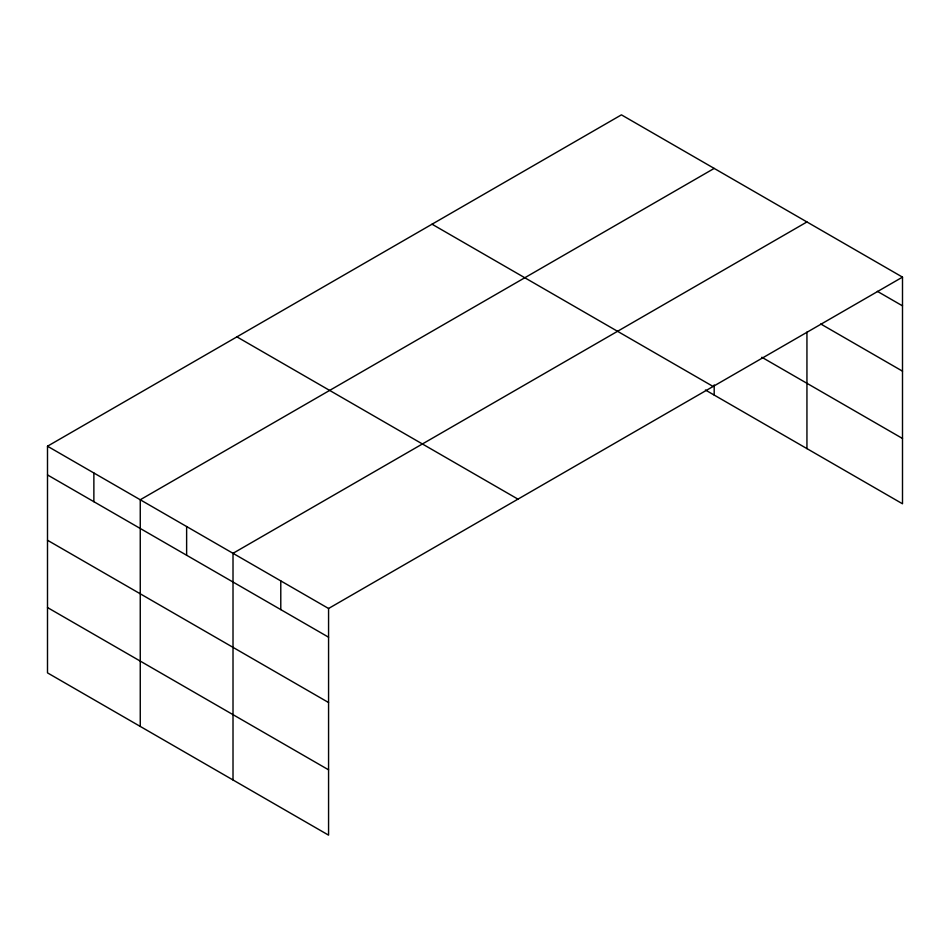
<?xml version="1.0" encoding="UTF-8"?>
<svg xmlns="http://www.w3.org/2000/svg" width="950" height="950" viewBox="0 0 950 950"><rect width="100%" height="100%" fill="white"/><g stroke="black" fill="none" stroke-linecap="round" stroke-linejoin="round"><path stroke-width="1.43" d="M902.5 277.127L621.431 114.855L47.5 446.215L47.5 672.873L328.569 835.145L328.569 608.487L902.5 277.127L902.5 503.785L705.411 389.999M714.186 168.411L140.256 499.759L140.256 726.418M806.942 221.956L233.011 553.316L233.011 779.974M877.349 291.329L902.5 305.853M820.764 323.986L902.5 371.165M761.817 357.247L902.5 438.473M432.036 224.2L713.106 386.472M236.894 336.858L517.964 499.142M47.5 446.215L328.569 608.487M47.5 474.929L328.569 637.201M47.5 540.253L328.569 702.525M47.5 607.549L328.569 769.821M806.942 332.084L806.942 448.614M714.186 384.904L714.186 395.069M280.784 580.901L280.784 609.615M186.627 526.538L186.627 555.263M93.872 472.981L93.872 501.707"/></g></svg>
